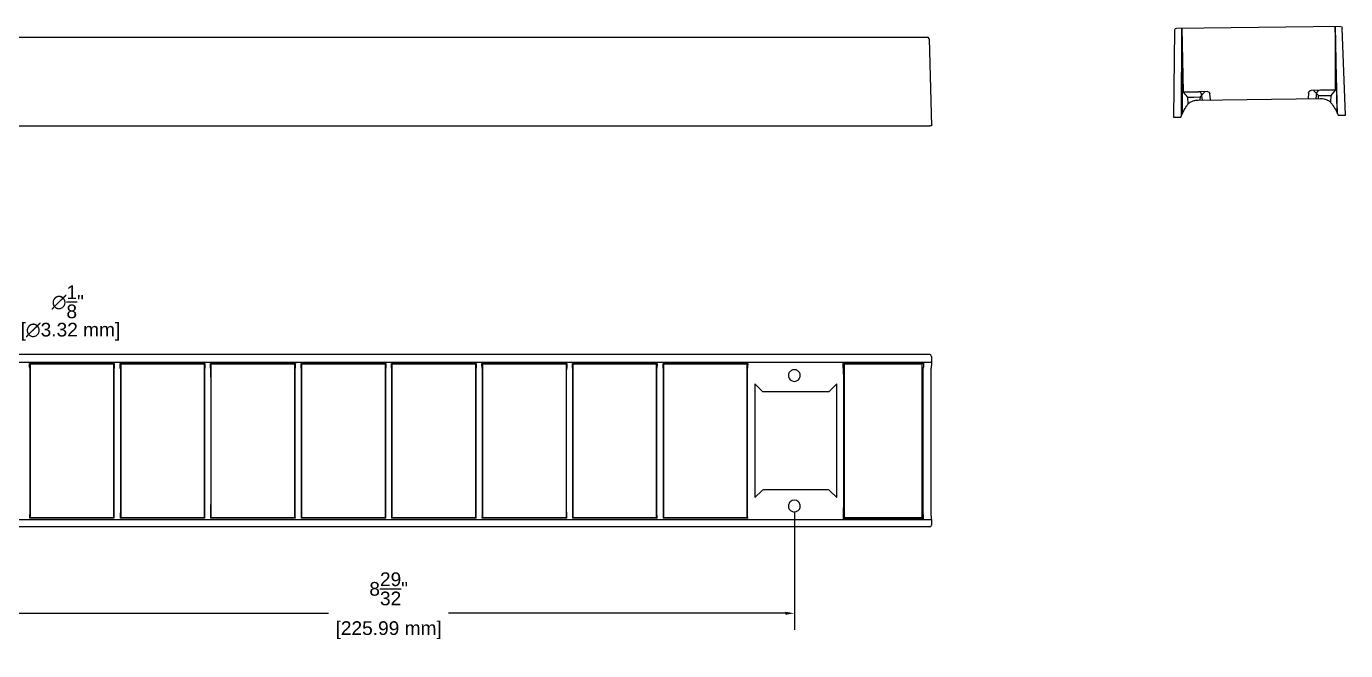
# Model space of a CAD drawing. Header units: inches. Extents: x -0.4 to 22.1, y -0.1 to 18.6.
# Drawn here: x 7.6 to 22.06, y -0.07 to 6.77 of the extents above; entities that cross this region are included whole.
import ezdxf

# ---------------------------------------------------------------- set-up
doc = ezdxf.new("R2010")
doc.units = ezdxf.units.IN
doc.header["$MEASUREMENT"] = 0
doc.layers.get('Defpoints').update_dxf_attribs({"color": 1})
doc.layers.add('Symmetric', color=7, linetype='Continuous', true_color=0x000000)
doc.styles.get("Standard").update_dxf_attribs({"font": 'Arial.ttf'})
doc.dimstyles.new('.1 DIM', dxfattribs={"dimscale": 0, "dimtxt": 0.15, "dimasz": 0.1, "dimexe": 0.18, "dimexo": 0.0625, "dimgap": 0.09, "dimtad": 0, "dimtih": 1, "dimtoh": 1, "dimdec": 5, "dimzin": 0, "dimdsep": 46, "dimlunit": 4, "dimtxsty": 'Standard', "dimcen": 0.09, "dimadec": 0, "dimazin": 0, "dimtfac": 1, "dimtdec": 5, "dimtofl": 0, "dimtmove": 0, "dimatfit": 3, "dimfxl": 1, "dimtolj": 1, "dimtzin": 0, "dimarcsym": 0})

# ---------------------------------------------------------------- blocks, each defined once
blk = doc.blocks.new('*D26')
at = {"layer": 'Defpoints', "color": 0, "lineweight": -2, "transparency": 16777216}
for p, q in [((7.122, 1.448), (7.122, 0.156)), ((16.02, 1.448), (16.02, 0.156)), ((7.222, 0.336), (10.913, 0.336)), ((15.92, 0.336), (12.229, 0.336))]:
    blk.add_line(p, q, dxfattribs=at)
at = {"layer": 'Defpoints', "color": 0, "transparency": 16777216}
for p in [(7.122, 1.51), (16.02, 1.51), (16.02, 0.336)]:
    blk.add_point(p, dxfattribs=at)
for points in [[(7.222, 0.353), (7.222, 0.32), (7.122, 0.336)], [(15.92, 0.353), (15.92, 0.32), (16.02, 0.336)]]:
    blk.add_solid(points, dxfattribs=at)
at = {"layer": 'Defpoints', "color": 0, "transparency": 16777216, "char_height": 0.15, "attachment_point": 5}
for s, insert in [('\\A1;8{\\H1x;\\S29/32;}"', (11.571, 0.604)), ('\\A1;[225.99 mm]', (11.571, 0.151))]:
    blk.add_mtext(s, dxfattribs=dict(at, insert=insert))
blk = doc.blocks.new('*D28')
at = {"layer": 'Defpoints', "color": 0, "lineweight": -2, "transparency": 16777216}
for p, q in [((7.295, 3.627), (7.163, 3.103)), ((7.395, 3.627), (7.295, 3.627)), ((7.032, 2.943), (7.212, 2.943)), ((7.122, 2.853), (7.122, 3.033))]:
    blk.add_line(p, q, dxfattribs=at)
at = {"layer": 'Defpoints', "color": 0, "transparency": 16777216}
for p in [(7.138, 3.006), (7.106, 2.879)]:
    blk.add_point(p, dxfattribs=at)
blk.add_solid([(7.147, 3.107), (7.179, 3.099), (7.138, 3.006)], dxfattribs=at)
at = {"layer": 'Defpoints', "color": 0, "transparency": 16777216, "insert": (8.052, 3.627), "char_height": 0.15, "attachment_point": 5}
blk.add_mtext('\\A1;∅{\\H1x;\\S1/8;}"\\P [∅3.32 mm]', dxfattribs=at)

msp = doc.modelspace()

# ---------------------------------------------------------------- linework, layer by layer
at = {"layer": 'Symmetric', "linetype": 'Continuous'}
for p, q in [((20.189472, 6.726281), (20.176171, 5.772781)), ((22.008226, 6.7677), (20.208913, 6.745689)), ((20.263565, 5.786961), (20.268575, 6.746419)), ((20.268575, 6.746419), (20.271875, 5.805045)), ((20.268575, 6.746419), (20.28318, 6.049692)), ((21.976971, 5.810326), (21.948564, 6.76697)), ((21.948564, 6.76697), (21.968256, 5.82758)), ((21.948564, 6.76697), (21.951007, 6.070094)), ((22.064757, 5.795884), (22.028136, 6.748773)), ((5.663062, 6.649303), (17.478881, 6.649303)), ((17.498559, 6.630134), (17.523521, 5.676868)), ((20.334749, 5.992733), (20.282656, 6.049209)), ((20.28318, 6.049692), (20.44641, 6.051689)), ((20.334749, 5.992733), (20.40181, 5.993553)), ((20.339475, 5.919662), (20.334749, 5.992733)), ((20.40181, 5.993553), (20.468871, 5.994373)), ((20.548547, 6.052938), (20.44641, 6.051689)), ((20.44854, 5.96116), (21.787862, 5.977543)), ((20.468871, 5.994373), (20.467547, 5.961392)), ((20.51999, 6.052589), (20.468871, 5.994373)), ((20.49522, 5.961731), (20.485759, 6.027012)), ((20.582826, 5.962802), (20.576306, 6.028119)), ((21.658496, 6.041358), (21.653575, 5.975901)), ((21.787777, 6.068097), (21.68564, 6.066848)), ((21.766724, 6.01025), (21.714196, 6.067197)), ((21.741182, 5.976972), (21.749043, 6.042465)), ((21.766724, 6.01025), (21.833785, 6.01107)), ((21.768855, 5.977311), (21.766724, 6.01025)), ((21.951007, 6.070094), (21.787777, 6.068097)), ((21.833785, 6.01107), (21.900847, 6.01189)), ((21.900847, 6.01189), (21.89791, 5.938733)), ((21.951543, 6.069624), (21.900847, 6.01189)), ((21.984354, 5.7949), (22.045081, 5.795643)), ((22.045081, 5.795643), (22.064757, 5.795884)), ((5.6381, 5.676868), (17.503843, 5.676868)), ((17.523521, 5.676868), (17.503843, 5.676868)), ((20.176171, 5.772781), (20.195848, 5.773022)), ((20.195848, 5.773022), (20.257799, 5.77378)), ((5.618422, 3.089248), (17.523521, 3.089248)), ((17.503843, 3.170881), (5.6381, 3.170881)), ((7.641974, 3.066575), (7.633759, 3.07479)), ((7.633759, 3.07479), (8.561575, 3.07479)), ((7.641974, 1.38646), (7.641974, 3.066575)), ((8.55336, 3.066575), (7.641974, 3.066575)), ((8.561575, 3.07479), (8.55336, 3.066575)), ((8.55336, 3.066575), (8.55336, 1.38646)), ((8.627819, 3.07479), (9.555635, 3.07479)), ((8.636034, 3.066575), (8.627819, 3.07479)), ((8.636034, 1.38646), (8.636034, 3.066575)), ((9.54742, 3.066575), (8.636034, 3.066575)), ((9.555635, 3.07479), (9.54742, 3.066575)), ((9.54742, 3.066575), (9.54742, 1.38646)), ((9.617942, 3.07479), (10.547726, 3.07479)), ((9.626157, 3.066575), (9.617942, 3.07479)), ((9.626157, 1.38646), (9.626157, 3.066575)), ((10.539511, 3.066575), (9.626157, 3.066575)), ((10.547726, 3.07479), (10.539511, 3.066575)), ((10.539511, 3.066575), (10.539511, 1.38646)), ((10.610034, 3.07479), (11.539818, 3.07479)), ((10.618249, 3.066575), (10.610034, 3.07479)), ((11.531603, 3.066575), (10.618249, 3.066575)), ((10.618249, 1.38646), (10.618249, 3.066575)), ((11.539818, 3.07479), (11.531603, 3.066575)), ((11.531603, 3.066575), (11.531603, 1.38646)), ((11.602125, 3.07479), (12.53191, 3.07479)), ((11.61034, 3.066575), (11.602125, 3.07479)), ((11.61034, 1.38646), (11.61034, 3.066575)), ((12.523695, 3.066575), (11.61034, 3.066575)), ((12.523695, 3.066575), (12.53191, 3.07479)), ((12.523695, 3.066575), (12.523695, 1.38646)), ((12.594217, 3.07479), (13.524001, 3.07479)), ((12.594217, 3.07479), (12.602432, 3.066575)), ((12.602432, 1.38646), (12.602432, 3.066575)), ((13.515786, 3.066575), (12.602432, 3.066575)), ((13.515786, 3.066575), (13.524001, 3.07479)), ((13.515786, 3.066575), (13.515786, 1.38646)), ((13.586309, 3.07479), (14.514124, 3.07479)), ((13.586309, 3.07479), (13.594524, 3.066575)), ((13.594524, 1.38646), (13.594524, 3.066575)), ((14.505909, 3.066575), (13.594524, 3.066575)), ((14.505909, 3.066575), (14.514124, 3.07479)), ((14.505909, 3.066575), (14.505909, 1.38646)), ((14.580369, 3.07479), (15.508184, 3.07479)), ((14.580369, 3.07479), (14.588584, 3.066575)), ((14.588584, 1.38646), (14.588584, 3.066575)), ((15.499969, 3.066575), (14.588584, 3.066575)), ((15.499969, 3.066575), (15.508184, 3.07479)), ((15.499969, 3.066575), (15.499969, 1.38646)), ((16.554053, 3.08332), (17.435891, 3.08332)), ((16.554053, 3.08332), (16.570798, 3.066575)), ((16.570798, 1.38646), (16.570798, 3.066575)), ((17.419146, 3.066575), (16.570798, 3.066575)), ((17.435891, 3.08332), (17.419146, 3.066575)), ((17.419146, 3.066575), (17.419146, 1.38646)), ((17.523521, 3.151204), (17.523521, 3.089248)), ((7.635103, 2.896229), (7.635103, 1.556807)), ((8.560231, 1.556807), (8.560231, 2.896229)), ((8.629163, 2.896229), (8.629163, 1.556807)), ((9.554291, 1.556807), (9.554291, 2.896229)), ((9.619286, 2.896229), (9.619286, 1.556807)), ((10.546383, 1.556807), (10.546383, 2.896229)), ((10.611377, 2.896229), (10.611377, 1.556807)), ((11.538475, 1.556807), (11.538475, 2.896229)), ((11.603469, 2.896229), (11.603469, 1.556807)), ((12.530566, 1.556807), (12.530566, 2.896229)), ((12.59556, 2.896229), (12.59556, 1.556807)), ((13.522658, 1.556807), (13.522658, 2.896229)), ((13.587652, 2.896229), (13.587652, 1.556807)), ((14.512781, 1.556807), (14.512781, 2.896229)), ((14.581712, 2.896229), (14.581712, 1.556807)), ((15.506841, 1.556807), (15.506841, 2.896229)), ((16.557054, 2.896229), (16.557054, 1.556807)), ((17.43289, 1.556807), (17.43289, 2.896229)), ((17.518676, 1.556807), (17.518676, 2.896229)), ((15.665151, 2.769973), (15.585578, 2.849546)), ((15.585578, 2.849546), (15.585578, 1.60349)), ((16.386204, 2.761932), (15.684563, 2.761932)), ((16.485189, 2.849546), (16.405617, 2.769973)), ((16.485189, 1.60349), (16.485189, 2.849546)), ((15.585578, 1.60349), (15.665151, 1.683063)), ((15.684563, 1.691103), (16.386204, 1.691103)), ((16.405617, 1.683063), (16.485189, 1.60349)), ((5.618422, 1.362564), (17.523521, 1.362564)), ((7.641974, 1.38646), (7.633775, 1.378261)), ((8.561559, 1.378261), (7.633775, 1.378261)), ((7.641974, 1.38646), (8.55336, 1.38646)), ((8.561559, 1.378261), (8.55336, 1.38646)), ((8.636034, 1.38646), (8.627835, 1.378261)), ((9.555619, 1.378261), (8.627835, 1.378261)), ((8.636034, 1.38646), (9.54742, 1.38646)), ((9.555619, 1.378261), (9.54742, 1.38646)), ((9.626157, 1.38646), (9.617958, 1.378261)), ((10.547711, 1.378261), (9.617958, 1.378261)), ((9.626157, 1.38646), (10.539511, 1.38646)), ((10.547711, 1.378261), (10.539511, 1.38646)), ((10.618249, 1.38646), (10.610049, 1.378261)), ((11.539802, 1.378261), (10.610049, 1.378261)), ((10.618249, 1.38646), (11.531603, 1.38646)), ((11.539802, 1.378261), (11.531603, 1.38646)), ((11.602141, 1.378261), (11.61034, 1.38646)), ((12.531894, 1.378261), (11.602141, 1.378261)), ((11.61034, 1.38646), (12.523695, 1.38646)), ((12.523695, 1.38646), (12.531894, 1.378261)), ((12.594233, 1.378261), (12.602432, 1.38646)), ((13.523986, 1.378261), (12.594233, 1.378261)), ((12.602432, 1.38646), (13.515786, 1.38646)), ((13.515786, 1.38646), (13.523986, 1.378261)), ((13.586324, 1.378261), (13.594524, 1.38646)), ((14.514109, 1.378261), (13.586324, 1.378261)), ((13.594524, 1.38646), (14.505909, 1.38646)), ((14.505909, 1.38646), (14.514109, 1.378261)), ((14.580384, 1.378261), (14.588584, 1.38646)), ((15.508169, 1.378261), (14.580384, 1.378261)), ((14.588584, 1.38646), (15.499969, 1.38646)), ((15.499969, 1.38646), (15.508169, 1.378261)), ((16.554095, 1.369757), (16.570798, 1.38646)), ((17.435849, 1.369757), (16.554095, 1.369757)), ((16.570798, 1.38646), (17.419146, 1.38646)), ((17.435849, 1.369757), (17.419146, 1.38646)), ((17.523521, 1.362564), (17.523521, 1.301832)), ((17.503843, 1.282155), (5.6381, 1.282155))]:
    msp.add_line(p, q, dxfattribs=at)
for centre, radius, start, end in [((20.209154, 6.726006), 0.019684, 90.7008532, 179.2008532), ((17.478881, 6.629618), 0.019684, 1.5, 90), ((16.019636, 2.942559), 0.065339, 225.1601291, 314.8398709), ((16.019636, 1.510477), 0.065339, 45.1600067, 134.8399933)]:
    msp.add_arc(centre, radius, start, end, dxfattribs=at)
at = {"layer": 'Symmetric', "linetype": 'Continuous', "extrusion": (0, 0, -1)}
for centre, radius, start, end in [((-22.008467, 6.748017), 0.019684, 89.2991468, 177.7991468), ((-20.548884, 6.025382), 0.027558, 89.2991468, 174.2991468), ((-21.685977, 6.039292), 0.027558, 4.2991468, 89.2991468)]:
    msp.add_arc(centre, radius, start, end, dxfattribs=at)
at = {"layer": 'Symmetric', "linetype": 'Continuous', "extrusion": (-6.12257e-17, -7.48963e-19, -1)}
msp.add_arc((-21.118356, 5.405147), 0.936188, 23.1886067, 31.7379502, dxfattribs=at)
at = {"layer": 'Symmetric', "linetype": 'Continuous'}
for centre, major_axis, ratio, start_param, end_param in [((20.446988, 6.024135), (-0.038974, -0.000137), 0.707052937, 3.241199205, 4.724729069), ((21.787873, 6.040538), (0.038966, 0.000817), 0.707052937, 1.558456238, 3.041986102), ((7.630179, 2.233264), (0, -0.936188), 0.008726868, 2.575428731, 2.688015938), ((8.565155, 2.233264), (0, -0.936188), 0.008726868, 3.595169371, 3.707756579), ((8.624239, 2.233264), (0, -0.936188), 0.008726868, 2.575428719, 2.688015929), ((9.559215, 2.233264), (0, 0.936188), 0.008726868, 0.453576722, 0.566163931), ((9.614362, 2.233264), (0, -0.936188), 0.008726868, 2.575428723, 2.688015932), ((10.551306, 2.233264), (0, 0.936188), 0.008726868, 0.45357672, 0.566163928), ((10.606454, 2.233264), (0, -0.936188), 0.008726868, 2.575428728, 2.688015936), ((11.543398, 2.233264), (0, -0.936188), 0.008726868, 3.59516937, 3.707756577), ((11.598545, 2.233264), (0, -0.936188), 0.008726868, 2.57542873, 2.688015937), ((12.535489, 2.233264), (0, -0.936188), 0.008726868, 3.59516937, 3.707756577), ((12.590637, 2.233264), (0, -0.936188), 0.008726868, 2.575428729, 2.688015937), ((13.527581, 2.233264), (0, -0.936188), 0.008726868, 3.595169366, 3.707756572), ((13.582729, 2.233264), (0, -0.936188), 0.008726868, 2.575428729, 2.688015937), ((14.517704, 2.233264), (0, -0.936188), 0.008726868, 3.595169359, 3.707756563), ((14.576789, 2.233264), (0, -0.936188), 0.008726868, 2.575428728, 2.688015936), ((15.511764, 2.233264), (0, -0.936188), 0.008726868, 3.595169366, 3.707756572), ((16.547207, 2.233264), (0, -0.936188), 0.017455065, 2.575428728, 2.709274947), ((17.442738, 2.233264), (0, 0.936188), 0.017455065, 0.432317708, 0.566163928), ((17.50383, 3.15119), (0.013928, 0.013928), 0.999315002, 5.49812976, 7.068240854), ((17.533449, 2.233264), (0, 0.936188), 0.026185922, 0.416949732, 0.566163926), ((17.50383, 1.301846), (-0.013928, 0.013928), 0.999315002, 2.356537107, 3.926648201)]:
    msp.add_ellipse(centre, major_axis=major_axis, ratio=ratio, start_param=start_param, end_param=end_param, dxfattribs=at)
at = {"layer": 'Symmetric', "linetype": 'Continuous', "extrusion": (0, 0, -1)}
for centre, major_axis, start_param, end_param in [((15.68465, 2.789596), (0.010593, 0.025574), 2.750469266, 3.532716041), ((16.386117, 2.789596), (0.010593, -0.025574), 5.89206192, 6.674308695), ((15.68465, 1.66344), (0.010593, -0.025574), 2.750469266, 3.532716041), ((16.386117, 1.66344), (0.010593, 0.025574), 5.89206192, 6.674308695)]:
    msp.add_ellipse(centre, major_axis=major_axis, ratio=0.995546167, start_param=start_param, end_param=end_param, dxfattribs=at)
at = {"layer": 'Symmetric', "linetype": 'Continuous'}
for points in [[(20.28318, 6.049692), (20.28321, 6.048263), (20.28321, 6.048264), (20.28318, 6.049692)], [(20.28318, 6.049692), (20.28321, 6.048263), (20.28321, 6.048264), (20.28318, 6.049692)], [(21.951007, 6.070094), (21.951012, 6.068665), (21.951012, 6.068666), (21.951007, 6.070094)], [(21.951007, 6.070094), (21.951012, 6.068665), (21.951012, 6.068666), (21.951007, 6.070094)], [(21.915756, 5.917109), (21.941322, 5.877949), (21.964604, 5.837297), (21.984354, 5.7949)], [(7.634562, 1.429662), (7.634307, 1.411095), (7.634044, 1.393822), (7.633775, 1.378261)], [(8.561559, 1.378261), (8.561289, 1.393824), (8.561027, 1.411095), (8.560772, 1.429662)], [(8.628622, 1.429662), (8.628367, 1.411095), (8.628105, 1.393822), (8.627835, 1.378261)], [(9.555619, 1.378261), (9.55535, 1.393824), (9.555087, 1.411095), (9.554832, 1.429662)], [(9.618745, 1.429662), (9.61849, 1.411093), (9.618228, 1.393829), (9.617958, 1.378261)], [(10.547711, 1.378261), (10.547441, 1.393826), (10.547179, 1.411096), (10.546924, 1.429662)], [(10.610836, 1.429662), (10.610581, 1.411095), (10.610319, 1.393822), (10.610049, 1.378261)], [(11.539802, 1.378261), (11.539533, 1.393824), (11.539271, 1.411095), (11.539016, 1.429662)], [(11.602928, 1.429662), (11.602673, 1.411095), (11.602411, 1.393822), (11.602141, 1.378261)], [(12.531894, 1.378261), (12.531624, 1.393824), (12.531362, 1.411095), (12.531107, 1.429662)], [(12.595019, 1.429662), (12.594764, 1.411093), (12.594502, 1.393829), (12.594233, 1.378261)], [(13.523986, 1.378261), (13.523716, 1.393826), (13.523454, 1.411096), (13.523199, 1.429662)], [(13.587111, 1.429662), (13.586856, 1.411095), (13.586594, 1.393822), (13.586324, 1.378261)], [(14.514109, 1.378261), (14.513839, 1.393824), (14.513577, 1.411095), (14.513322, 1.429662)], [(14.581171, 1.429662), (14.580916, 1.411095), (14.580654, 1.393822), (14.580384, 1.378261)], [(15.508169, 1.378261), (15.507899, 1.393824), (15.507637, 1.411095), (15.507382, 1.429662)], [(16.555972, 1.429662), (16.555367, 1.407635), (16.554742, 1.387402), (16.554095, 1.369757)], [(17.435849, 1.369757), (17.435202, 1.387407), (17.434577, 1.407636), (17.433972, 1.429662)], [(17.523521, 1.362564), (17.522405, 1.381792), (17.521333, 1.404578), (17.520299, 1.429662)]]:
    msp.add_open_spline(points, degree=3, dxfattribs=at)
for points, knots in [([(20.322163, 5.897615), (20.328688, 5.908164), (20.336806, 5.91727), (20.350896, 5.929198), (20.355902, 5.932863), (20.366244, 5.939446), (20.371612, 5.942392), (20.388254, 5.950297), (20.400006, 5.954259), (20.423877, 5.959591), (20.43619, 5.961009), (20.44854, 5.96116)], [0, 0, 0, 0, 0.25, 0.25, 0.375, 0.375, 0.5, 0.5, 0.75, 0.75, 1, 1, 1, 1]), ([(21.787862, 5.977543), (21.800235, 5.977695), (21.812414, 5.976595), (21.836381, 5.971876), (21.848311, 5.968187), (21.870709, 5.958231), (21.881315, 5.951946), (21.900589, 5.936454), (21.908959, 5.927519), (21.915756, 5.917109)], [0, 0, 0, 0, 0.25, 0.25, 0.5, 0.5, 0.75, 0.75, 1, 1, 1, 1]), ([(7.634562, 3.023374), (7.634653, 3.01672), (7.634732, 3.008489), (7.634834, 2.994254), (7.634866, 2.989203), (7.634922, 2.978781), (7.634947, 2.973377), (7.635014, 2.95664), (7.635048, 2.94484), (7.635092, 2.920908), (7.635103, 2.908579), (7.635103, 2.896229)], [0, 0, 0, 0, 0.25, 0.25, 0.375, 0.375, 0.5, 0.5, 0.75, 0.75, 1, 1, 1, 1]), ([(8.560231, 2.896229), (8.560231, 2.9086), (8.560242, 2.920772), (8.560286, 2.944711), (8.56032, 2.956595), (8.560386, 2.973283), (8.560412, 2.97868), (8.560468, 2.989107), (8.560499, 2.994173), (8.560602, 3.008449), (8.560681, 3.016703), (8.560772, 3.023374)], [0, 0, 0, 0, 0.25, 0.25, 0.5, 0.5, 0.625, 0.625, 0.75, 0.75, 1, 1, 1, 1]), ([(8.628622, 3.023374), (8.628713, 3.01672), (8.628792, 3.008489), (8.628894, 2.994254), (8.628926, 2.989203), (8.628982, 2.978781), (8.629007, 2.973377), (8.629074, 2.95664), (8.629108, 2.94484), (8.629152, 2.920908), (8.629163, 2.908579), (8.629163, 2.896229)], [0, 0, 0, 0, 0.25, 0.25, 0.375, 0.375, 0.5, 0.5, 0.75, 0.75, 1, 1, 1, 1]), ([(9.554291, 2.896229), (9.554291, 2.9086), (9.554302, 2.920772), (9.554346, 2.944711), (9.55438, 2.956595), (9.554447, 2.973283), (9.554472, 2.97868), (9.554528, 2.989107), (9.554559, 2.994173), (9.554662, 3.008449), (9.554741, 3.016703), (9.554832, 3.023374)], [0, 0, 0, 0, 0.25, 0.25, 0.5, 0.5, 0.625, 0.625, 0.75, 0.75, 1, 1, 1, 1]), ([(9.618745, 3.023374), (9.618836, 3.016761), (9.618914, 3.008558), (9.619017, 2.994294), (9.619049, 2.989221), (9.619105, 2.978784), (9.61913, 2.973381), (9.619197, 2.956676), (9.619231, 2.944777), (9.619275, 2.920806), (9.619286, 2.908618), (9.619286, 2.896229)], [0, 0, 0, 0, 0.25, 0.25, 0.375, 0.375, 0.5, 0.5, 0.75, 0.75, 1, 1, 1, 1]), ([(10.546383, 2.896229), (10.546383, 2.908508), (10.546394, 2.920635), (10.546437, 2.944574), (10.546471, 2.95653), (10.54656, 2.978809), (10.546616, 2.989259), (10.546753, 3.008439), (10.546833, 3.016768), (10.546924, 3.023374)], [0, 0, 0, 0, 0.25, 0.25, 0.5, 0.5, 0.75, 0.75, 1, 1, 1, 1]), ([(10.610836, 3.023374), (10.610928, 3.01672), (10.611006, 3.008489), (10.611109, 2.994254), (10.61114, 2.989203), (10.611197, 2.978781), (10.611222, 2.973377), (10.611289, 2.95664), (10.611322, 2.94484), (10.611366, 2.920908), (10.611377, 2.908579), (10.611377, 2.896229)], [0, 0, 0, 0, 0.25, 0.25, 0.375, 0.375, 0.5, 0.5, 0.75, 0.75, 1, 1, 1, 1]), ([(11.538475, 2.896229), (11.538475, 2.9086), (11.538485, 2.920772), (11.538529, 2.944711), (11.538563, 2.956595), (11.53863, 2.973283), (11.538655, 2.97868), (11.538711, 2.989107), (11.538742, 2.994173), (11.538845, 3.008449), (11.538924, 3.016703), (11.539016, 3.023374)], [0, 0, 0, 0, 0.25, 0.25, 0.5, 0.5, 0.625, 0.625, 0.75, 0.75, 1, 1, 1, 1]), ([(11.602928, 3.023374), (11.603019, 3.01672), (11.603098, 3.008489), (11.6032, 2.994254), (11.603232, 2.989203), (11.603288, 2.978781), (11.603313, 2.973377), (11.603381, 2.95664), (11.603414, 2.94484), (11.603458, 2.920908), (11.603469, 2.908579), (11.603469, 2.896229)], [0, 0, 0, 0, 0.25, 0.25, 0.375, 0.375, 0.5, 0.5, 0.75, 0.75, 1, 1, 1, 1]), ([(12.530566, 2.896229), (12.530566, 2.9086), (12.530577, 2.920772), (12.530621, 2.944711), (12.530654, 2.956595), (12.530721, 2.973283), (12.530746, 2.97868), (12.530803, 2.989107), (12.530834, 2.994173), (12.530937, 3.008449), (12.531016, 3.016703), (12.531107, 3.023374)], [0, 0, 0, 0, 0.25, 0.25, 0.5, 0.5, 0.625, 0.625, 0.75, 0.75, 1, 1, 1, 1]), ([(12.595019, 3.023374), (12.59511, 3.016761), (12.595189, 3.008558), (12.595292, 2.994294), (12.595323, 2.989221), (12.59538, 2.978784), (12.595405, 2.973381), (12.595472, 2.956676), (12.595506, 2.944777), (12.59555, 2.920806), (12.59556, 2.908618), (12.59556, 2.896229)], [0, 0, 0, 0, 0.25, 0.25, 0.375, 0.375, 0.5, 0.5, 0.75, 0.75, 1, 1, 1, 1]), ([(13.522658, 2.896229), (13.522658, 2.908508), (13.522668, 2.920635), (13.522712, 2.944574), (13.522746, 2.95653), (13.522835, 2.978809), (13.52289, 2.989259), (13.523028, 3.008439), (13.523108, 3.016768), (13.523199, 3.023374)], [0, 0, 0, 0, 0.25, 0.25, 0.5, 0.5, 0.75, 0.75, 1, 1, 1, 1]), ([(13.587111, 3.023374), (13.587202, 3.01672), (13.587281, 3.008489), (13.587384, 2.994254), (13.587415, 2.989203), (13.587471, 2.978781), (13.587496, 2.973377), (13.587564, 2.95664), (13.587597, 2.94484), (13.587641, 2.920908), (13.587652, 2.908579), (13.587652, 2.896229)], [0, 0, 0, 0, 0.25, 0.25, 0.375, 0.375, 0.5, 0.5, 0.75, 0.75, 1, 1, 1, 1]), ([(14.512781, 2.896229), (14.512781, 2.9086), (14.512792, 2.920772), (14.512835, 2.944711), (14.512869, 2.956595), (14.512936, 2.973283), (14.512961, 2.97868), (14.513017, 2.989107), (14.513049, 2.994173), (14.513151, 3.008449), (14.51323, 3.016703), (14.513322, 3.023374)], [0, 0, 0, 0, 0.25, 0.25, 0.5, 0.5, 0.625, 0.625, 0.75, 0.75, 1, 1, 1, 1]), ([(14.581171, 3.023374), (14.581262, 3.01672), (14.581341, 3.008489), (14.581444, 2.994254), (14.581475, 2.989203), (14.581531, 2.978781), (14.581557, 2.973377), (14.581624, 2.95664), (14.581657, 2.94484), (14.581701, 2.920908), (14.581712, 2.908579), (14.581712, 2.896229)], [0, 0, 0, 0, 0.25, 0.25, 0.375, 0.375, 0.5, 0.5, 0.75, 0.75, 1, 1, 1, 1]), ([(15.506841, 2.896229), (15.506841, 2.9086), (15.506852, 2.920772), (15.506896, 2.944711), (15.506929, 2.956595), (15.506996, 2.973283), (15.507021, 2.97868), (15.507077, 2.989107), (15.507109, 2.994173), (15.507211, 3.008449), (15.50729, 3.016703), (15.507382, 3.023374)], [0, 0, 0, 0, 0.25, 0.25, 0.5, 0.5, 0.625, 0.625, 0.75, 0.75, 1, 1, 1, 1]), ([(16.065709, 2.896229), (16.070445, 2.900939), (16.074347, 2.906244), (16.080489, 2.918026), (16.082584, 2.924252), (16.084832, 2.937104), (16.084946, 2.943558), (16.08332, 2.9561), (16.08159, 2.962105), (16.076589, 2.973254), (16.073314, 2.978396), (16.065544, 2.987514), (16.06097, 2.991567), (16.050866, 2.998246), (16.045175, 3.000979), (16.032935, 3.004735), (16.026284, 3.00576), (16.013105, 3.005772), (16.006452, 3.004759), (15.994192, 3.001019), (15.98848, 2.998288), (15.973259, 2.988247), (15.965184, 2.978817), (15.957696, 2.96214), (15.955982, 2.956239), (15.954326, 2.94364), (15.954435, 2.937234), (15.956639, 2.92444), (15.95876, 2.918101), (15.964829, 2.9064), (15.968819, 2.900947), (15.973564, 2.896229)], [0, 0, 0, 0, 0.0625, 0.0625, 0.125, 0.125, 0.1875, 0.1875, 0.25, 0.25, 0.3125, 0.3125, 0.375, 0.375, 0.4375, 0.4375, 0.5, 0.5, 0.5625, 0.5625, 0.625, 0.625, 0.75, 0.75, 0.8125, 0.8125, 0.875, 0.875, 0.9375, 0.9375, 1, 1, 1, 1]), ([(16.555972, 3.023374), (16.556155, 3.01672), (16.556312, 3.00849), (16.556517, 2.994255), (16.55658, 2.989204), (16.556693, 2.978782), (16.556743, 2.973378), (16.556877, 2.956641), (16.556944, 2.944842), (16.557032, 2.920908), (16.557054, 2.908579), (16.557054, 2.896229)], [0, 0, 0, 0, 0.25, 0.25, 0.375, 0.375, 0.5, 0.5, 0.75, 0.75, 1, 1, 1, 1]), ([(17.43289, 2.896229), (17.43289, 2.908601), (17.432912, 2.920773), (17.433, 2.944712), (17.433067, 2.956597), (17.4332, 2.973284), (17.433251, 2.978682), (17.433363, 2.989109), (17.433426, 2.994174), (17.433632, 3.00845), (17.433789, 3.016703), (17.433972, 3.023374)], [0, 0, 0, 0, 0.25, 0.25, 0.5, 0.5, 0.625, 0.625, 0.75, 0.75, 1, 1, 1, 1]), ([(17.518676, 2.896229), (17.518676, 2.908601), (17.518709, 2.920774), (17.51884, 2.944714), (17.518941, 2.956599), (17.519141, 2.973286), (17.519217, 2.978684), (17.519385, 2.989111), (17.51948, 2.994176), (17.519788, 3.008451), (17.520024, 3.016704), (17.520299, 3.023374)], [0, 0, 0, 0, 0.25, 0.25, 0.5, 0.5, 0.625, 0.625, 0.75, 0.75, 1, 1, 1, 1]), ([(7.635103, 1.556807), (7.635103, 1.544434), (7.635092, 1.53227), (7.635048, 1.508364), (7.635015, 1.49648), (7.634925, 1.474206), (7.634869, 1.463677), (7.634732, 1.444593), (7.634653, 1.436332), (7.634562, 1.429662)], [0, 0, 0, 0, 0.25, 0.25, 0.5, 0.5, 0.75, 0.75, 1, 1, 1, 1]), ([(8.560772, 1.429662), (8.560681, 1.436316), (8.560602, 1.444545), (8.5605, 1.458774), (8.560468, 1.463828), (8.560412, 1.47425), (8.560387, 1.479653), (8.56032, 1.496384), (8.560286, 1.508192), (8.560242, 1.532128), (8.560231, 1.544454), (8.560231, 1.556807)], [0, 0, 0, 0, 0.25, 0.25, 0.375, 0.375, 0.5, 0.5, 0.75, 0.75, 1, 1, 1, 1]), ([(8.629163, 1.556807), (8.629163, 1.544434), (8.629152, 1.53227), (8.629108, 1.508364), (8.629075, 1.49648), (8.628985, 1.474206), (8.628929, 1.463677), (8.628792, 1.444593), (8.628713, 1.436332), (8.628622, 1.429662)], [0, 0, 0, 0, 0.25, 0.25, 0.5, 0.5, 0.75, 0.75, 1, 1, 1, 1]), ([(9.554832, 1.429662), (9.554741, 1.436316), (9.554662, 1.444545), (9.55456, 1.458774), (9.554528, 1.463828), (9.554472, 1.47425), (9.554447, 1.479653), (9.55438, 1.496384), (9.554346, 1.508192), (9.554302, 1.532128), (9.554291, 1.544454), (9.554291, 1.556807)], [0, 0, 0, 0, 0.25, 0.25, 0.375, 0.375, 0.5, 0.5, 0.75, 0.75, 1, 1, 1, 1]), ([(9.619286, 1.556807), (9.619286, 1.544483), (9.619275, 1.532142), (9.619231, 1.508204), (9.619197, 1.496394), (9.61913, 1.47966), (9.619105, 1.474256), (9.619049, 1.463833), (9.619017, 1.458779), (9.618915, 1.444547), (9.618836, 1.436317), (9.618745, 1.429662)], [0, 0, 0, 0, 0.25, 0.25, 0.5, 0.5, 0.625, 0.625, 0.75, 0.75, 1, 1, 1, 1]), ([(10.546924, 1.429662), (10.546833, 1.436267), (10.546755, 1.444473), (10.546617, 1.463547), (10.546561, 1.474096), (10.546471, 1.496395), (10.546438, 1.508294), (10.546394, 1.532235), (10.546383, 1.544416), (10.546383, 1.556807)], [0, 0, 0, 0, 0.25, 0.25, 0.5, 0.5, 0.75, 0.75, 1, 1, 1, 1]), ([(10.611377, 1.556807), (10.611377, 1.544434), (10.611366, 1.53227), (10.611323, 1.508364), (10.611289, 1.49648), (10.6112, 1.474206), (10.611144, 1.463677), (10.611007, 1.444593), (10.610928, 1.436332), (10.610836, 1.429662)], [0, 0, 0, 0, 0.25, 0.25, 0.5, 0.5, 0.75, 0.75, 1, 1, 1, 1]), ([(11.539016, 1.429662), (11.538924, 1.436316), (11.538846, 1.444545), (11.538743, 1.458774), (11.538712, 1.463828), (11.538655, 1.47425), (11.53863, 1.479653), (11.538563, 1.496384), (11.53853, 1.508192), (11.538486, 1.532128), (11.538475, 1.544454), (11.538475, 1.556807)], [0, 0, 0, 0, 0.25, 0.25, 0.375, 0.375, 0.5, 0.5, 0.75, 0.75, 1, 1, 1, 1]), ([(11.603469, 1.556807), (11.603469, 1.544434), (11.603458, 1.53227), (11.603414, 1.508364), (11.603381, 1.49648), (11.603292, 1.474206), (11.603236, 1.463677), (11.603098, 1.444593), (11.603019, 1.436332), (11.602928, 1.429662)], [0, 0, 0, 0, 0.25, 0.25, 0.5, 0.5, 0.75, 0.75, 1, 1, 1, 1]), ([(12.531107, 1.429662), (12.531016, 1.436316), (12.530937, 1.444545), (12.530835, 1.458774), (12.530803, 1.463828), (12.530747, 1.47425), (12.530722, 1.479653), (12.530654, 1.496384), (12.530621, 1.508192), (12.530577, 1.532128), (12.530566, 1.544454), (12.530566, 1.556807)], [0, 0, 0, 0, 0.25, 0.25, 0.375, 0.375, 0.5, 0.5, 0.75, 0.75, 1, 1, 1, 1]), ([(12.59556, 1.556807), (12.59556, 1.544483), (12.595549, 1.532142), (12.595505, 1.508204), (12.595472, 1.496394), (12.595405, 1.47966), (12.59538, 1.474256), (12.595323, 1.463833), (12.595292, 1.458779), (12.595189, 1.444547), (12.595111, 1.436317), (12.595019, 1.429662)], [0, 0, 0, 0, 0.25, 0.25, 0.5, 0.5, 0.625, 0.625, 0.75, 0.75, 1, 1, 1, 1]), ([(13.523199, 1.429662), (13.523108, 1.436267), (13.523029, 1.444473), (13.522892, 1.463547), (13.522836, 1.474096), (13.522746, 1.496395), (13.522712, 1.508294), (13.522669, 1.532235), (13.522658, 1.544416), (13.522658, 1.556807)], [0, 0, 0, 0, 0.25, 0.25, 0.5, 0.5, 0.75, 0.75, 1, 1, 1, 1]), ([(13.587652, 1.556807), (13.587652, 1.544434), (13.587641, 1.53227), (13.587597, 1.508364), (13.587564, 1.49648), (13.587475, 1.474206), (13.587419, 1.463677), (13.587281, 1.444593), (13.587203, 1.436332), (13.587111, 1.429662)], [0, 0, 0, 0, 0.25, 0.25, 0.5, 0.5, 0.75, 0.75, 1, 1, 1, 1]), ([(14.513322, 1.429662), (14.51323, 1.436316), (14.513152, 1.444545), (14.513049, 1.458774), (14.513018, 1.463828), (14.512961, 1.47425), (14.512936, 1.479653), (14.512869, 1.496384), (14.512836, 1.508192), (14.512792, 1.532128), (14.512781, 1.544454), (14.512781, 1.556807)], [0, 0, 0, 0, 0.25, 0.25, 0.375, 0.375, 0.5, 0.5, 0.75, 0.75, 1, 1, 1, 1]), ([(14.581712, 1.556807), (14.581712, 1.544434), (14.581701, 1.53227), (14.581657, 1.508364), (14.581624, 1.49648), (14.581535, 1.474206), (14.581479, 1.463677), (14.581342, 1.444593), (14.581263, 1.436332), (14.581171, 1.429662)], [0, 0, 0, 0, 0.25, 0.25, 0.5, 0.5, 0.75, 0.75, 1, 1, 1, 1]), ([(15.507382, 1.429662), (15.50729, 1.436316), (15.507212, 1.444545), (15.507109, 1.458774), (15.507078, 1.463828), (15.507022, 1.47425), (15.506996, 1.479653), (15.506929, 1.496384), (15.506896, 1.508192), (15.506852, 1.532128), (15.506841, 1.544454), (15.506841, 1.556807)], [0, 0, 0, 0, 0.25, 0.25, 0.375, 0.375, 0.5, 0.5, 0.75, 0.75, 1, 1, 1, 1]), ([(15.973564, 1.556807), (15.968827, 1.552097), (15.964925, 1.546791), (15.958783, 1.535009), (15.956688, 1.528783), (15.95444, 1.51593), (15.954327, 1.509478), (15.955953, 1.496936), (15.957683, 1.49093), (15.962684, 1.479781), (15.965959, 1.474639), (15.973729, 1.465522), (15.978302, 1.461469), (15.988407, 1.45479), (15.994099, 1.452057), (16.006339, 1.4483), (16.01299, 1.447275), (16.026169, 1.447264), (16.032822, 1.448276), (16.045082, 1.452018), (16.050795, 1.454749), (16.066017, 1.464792), (16.074089, 1.474221), (16.081577, 1.490897), (16.083291, 1.496802), (16.084946, 1.509399), (16.084838, 1.515804), (16.082633, 1.528597), (16.080513, 1.534936), (16.074443, 1.546636), (16.070454, 1.552089), (16.065709, 1.556807)], [0, 0, 0, 0, 0.0625, 0.0625, 0.125, 0.125, 0.1875, 0.1875, 0.25, 0.25, 0.3125, 0.3125, 0.375, 0.375, 0.4375, 0.4375, 0.5, 0.5, 0.5625, 0.5625, 0.625, 0.625, 0.75, 0.75, 0.8125, 0.8125, 0.875, 0.875, 0.9375, 0.9375, 1, 1, 1, 1]), ([(16.557054, 1.556807), (16.557054, 1.544434), (16.557032, 1.53227), (16.556945, 1.508363), (16.556878, 1.496479), (16.556699, 1.474205), (16.556587, 1.463676), (16.556313, 1.444592), (16.556155, 1.436331), (16.555972, 1.429662)], [0, 0, 0, 0, 0.25, 0.25, 0.5, 0.5, 0.75, 0.75, 1, 1, 1, 1]), ([(17.433972, 1.429662), (17.43379, 1.436316), (17.433632, 1.444544), (17.433427, 1.458773), (17.433364, 1.463826), (17.433252, 1.474248), (17.433201, 1.479651), (17.433067, 1.496383), (17.433, 1.508191), (17.432912, 1.532127), (17.43289, 1.544454), (17.43289, 1.556807)], [0, 0, 0, 0, 0.25, 0.25, 0.375, 0.375, 0.5, 0.5, 0.75, 0.75, 1, 1, 1, 1]), ([(17.520299, 1.429662), (17.520025, 1.436315), (17.519789, 1.444543), (17.519482, 1.458771), (17.519387, 1.463824), (17.519218, 1.474246), (17.519143, 1.479649), (17.518941, 1.496381), (17.518841, 1.508189), (17.518709, 1.532126), (17.518676, 1.544453), (17.518676, 1.556807)], [0, 0, 0, 0, 0.25, 0.25, 0.375, 0.375, 0.5, 0.5, 0.75, 0.75, 1, 1, 1, 1])]:
    msp.add_open_spline(points, degree=3, knots=knots, dxfattribs=at)

# ---------------------------------------------------------------- dimensions: what is measured, and where the dimension line sits
at = {"layer": 'Defpoints'}
dim = msp.add_diameter_dim_2p(p1=(7.106303, 2.879211), p2=(7.138311, 3.005908), dimstyle='.1 DIM', override={"dimscale": 1, "dimpost": '\\X'}, dxfattribs=at)
dim.commit()
dim.dimension.update_dxf_attribs({"geometry": '*D28', "text_midpoint": (8.052056, 3.626941), "dimtype": 163})
dim = msp.add_linear_dim(base=(16.019636, 0.336452), p1=(7.122307, 1.510477), p2=(16.019636, 1.510477), dimstyle='.1 DIM', override={"dimscale": 1, "dimpost": '\\X'}, dxfattribs=at)
dim.commit()
dim.dimension.update_dxf_attribs({"geometry": '*D26', "text_midpoint": (11.570972, 0.336452)})

doc.saveas('drawing.dxf')
